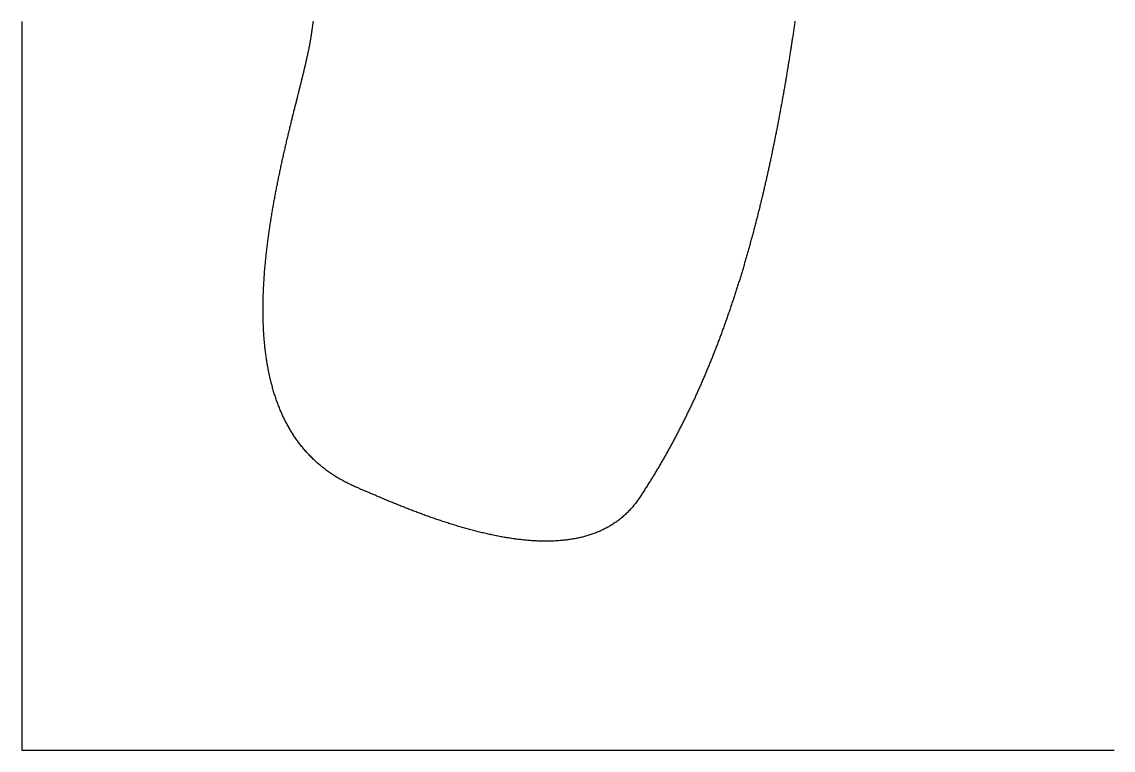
# Model space of a CAD drawing. Header units: metres. Extents: x -47 to 47, y -108 to 108.
# Drawn here: x -47.36 to 0, y -108.48 to -76.89 of the extents above; entities that cross this region are included whole.
import ezdxf

# ---------------------------------------------------------------- set-up
doc = ezdxf.new("R2010")
doc.units = ezdxf.units.M

msp = doc.modelspace()

# ---------------------------------------------------------------- linework, layer by layer
for points in [[(-47.362, -76.881), (-47.362, -76.931), (-47.362, -76.981), (-47.362, -77.031), (-47.362, -77.081), (-47.362, -77.131), (-47.362, -77.181), (-47.362, -77.231), (-47.362, -77.281), (-47.362, -77.331), (-47.362, -77.381), (-47.362, -77.431), (-47.362, -77.481), (-47.362, -77.531), (-47.362, -77.581), (-47.362, -77.631), (-47.362, -77.681), (-47.362, -77.731), (-47.362, -77.781), (-47.362, -77.831), (-47.362, -77.881), (-47.362, -77.931), (-47.362, -77.981), (-47.362, -78.031), (-47.362, -78.081), (-47.362, -78.131), (-47.362, -78.181), (-47.362, -78.231), (-47.362, -78.281), (-47.362, -78.331), (-47.362, -78.381), (-47.362, -78.431), (-47.362, -78.481), (-47.362, -78.531), (-47.362, -78.581), (-47.362, -78.631), (-47.362, -78.681), (-47.362, -78.731), (-47.362, -78.781), (-47.362, -78.831), (-47.362, -78.881), (-47.362, -78.931), (-47.362, -78.981), (-47.362, -79.031), (-47.362, -79.081), (-47.362, -79.131), (-47.362, -79.181), (-47.362, -79.231), (-47.362, -79.281), (-47.362, -79.331), (-47.362, -79.381), (-47.362, -79.431), (-47.362, -79.481), (-47.362, -79.531), (-47.362, -79.581), (-47.362, -79.631), (-47.362, -79.681), (-47.362, -79.731), (-47.362, -79.781), (-47.362, -79.831), (-47.362, -79.881), (-47.362, -79.931), (-47.362, -79.981), (-47.362, -80.031), (-47.362, -80.081), (-47.362, -80.131), (-47.362, -80.181), (-47.362, -80.231), (-47.362, -80.281), (-47.362, -80.331), (-47.362, -80.381), (-47.362, -80.431), (-47.362, -80.481), (-47.362, -80.531), (-47.362, -80.581), (-47.362, -80.631), (-47.362, -80.681), (-47.362, -80.731), (-47.362, -80.781), (-47.362, -80.831), (-47.362, -80.881), (-47.362, -80.931), (-47.362, -80.981), (-47.362, -81.031), (-47.362, -81.081), (-47.362, -81.131), (-47.362, -81.181), (-47.362, -81.231), (-47.362, -81.281), (-47.362, -81.331), (-47.362, -81.381), (-47.362, -81.431), (-47.362, -81.481), (-47.362, -81.531), (-47.362, -81.581), (-47.362, -81.631), (-47.362, -81.681), (-47.362, -81.731), (-47.362, -81.781), (-47.362, -81.831), (-47.362, -81.881), (-47.362, -81.931), (-47.362, -81.981), (-47.362, -82.031), (-47.362, -82.081), (-47.362, -82.131), (-47.362, -82.181), (-47.362, -82.231), (-47.362, -82.281), (-47.362, -82.331), (-47.362, -82.381), (-47.362, -82.431), (-47.362, -82.481), (-47.362, -82.531), (-47.362, -82.581), (-47.362, -82.631), (-47.362, -82.681), (-47.362, -82.731), (-47.362, -82.781), (-47.362, -82.831), (-47.362, -82.881), (-47.362, -82.931), (-47.362, -82.981), (-47.362, -83.031), (-47.362, -83.081), (-47.362, -83.131), (-47.362, -83.181), (-47.362, -83.231), (-47.362, -83.281), (-47.362, -83.331), (-47.362, -83.381), (-47.362, -83.431), (-47.362, -83.481), (-47.362, -83.531), (-47.362, -83.581), (-47.362, -83.631), (-47.362, -83.681), (-47.362, -83.731), (-47.362, -83.781), (-47.362, -83.831), (-47.362, -83.881), (-47.362, -83.931), (-47.362, -83.981), (-47.362, -84.031), (-47.362, -84.081), (-47.362, -84.131), (-47.362, -84.182), (-47.362, -84.232), (-47.362, -84.282), (-47.362, -84.332), (-47.362, -84.382), (-47.362, -84.432), (-47.362, -84.482), (-47.362, -84.532), (-47.362, -84.582), (-47.362, -84.632), (-47.362, -84.682), (-47.362, -84.732), (-47.362, -84.782), (-47.362, -84.832), (-47.362, -84.882), (-47.362, -84.932), (-47.362, -84.982), (-47.362, -85.032), (-47.362, -85.082), (-47.362, -85.132), (-47.362, -85.182), (-47.362, -85.232), (-47.362, -85.282), (-47.362, -85.332), (-47.362, -85.382), (-47.362, -85.432), (-47.362, -85.482), (-47.362, -85.532), (-47.362, -85.582), (-47.362, -85.632), (-47.362, -85.682), (-47.362, -85.732), (-47.362, -85.782), (-47.362, -85.832), (-47.362, -85.882), (-47.362, -85.932), (-47.362, -85.982), (-47.362, -86.032), (-47.362, -86.082), (-47.362, -86.132), (-47.362, -86.182), (-47.362, -86.232), (-47.362, -86.282), (-47.362, -86.332), (-47.362, -86.382), (-47.362, -86.432), (-47.362, -86.482), (-47.362, -86.532), (-47.362, -86.582), (-47.362, -86.632), (-47.362, -86.682), (-47.362, -86.732), (-47.362, -86.782), (-47.362, -86.832), (-47.362, -86.882), (-47.362, -86.932), (-47.362, -86.982), (-47.362, -87.032), (-47.362, -87.082), (-47.362, -87.132), (-47.362, -87.182), (-47.362, -87.232), (-47.362, -87.282), (-47.362, -87.332), (-47.362, -87.382), (-47.362, -87.432), (-47.362, -87.482), (-47.362, -87.532), (-47.362, -87.582), (-47.362, -87.632), (-47.362, -87.682), (-47.362, -87.732), (-47.362, -87.782), (-47.362, -87.832), (-47.362, -87.882), (-47.362, -87.932), (-47.362, -87.982), (-47.362, -88.032), (-47.362, -88.082), (-47.362, -88.132), (-47.362, -88.182), (-47.362, -88.232), (-47.362, -88.282), (-47.362, -88.332), (-47.362, -88.382), (-47.362, -88.432), (-47.362, -88.482), (-47.362, -88.532), (-47.362, -88.582), (-47.362, -88.632), (-47.362, -88.682), (-47.362, -88.732), (-47.362, -88.782), (-47.362, -88.832), (-47.362, -88.882), (-47.362, -88.932), (-47.362, -88.982), (-47.362, -89.032), (-47.362, -89.082), (-47.362, -89.132), (-47.362, -89.182), (-47.362, -89.232), (-47.362, -89.282), (-47.362, -89.332), (-47.362, -89.382), (-47.362, -89.432), (-47.362, -89.482), (-47.362, -89.532), (-47.362, -89.582), (-47.362, -89.632), (-47.362, -89.682), (-47.362, -89.732), (-47.362, -89.782), (-47.362, -89.832), (-47.362, -89.882), (-47.362, -89.932), (-47.362, -89.982), (-47.362, -90.032), (-47.362, -90.082), (-47.362, -90.132), (-47.362, -90.182), (-47.362, -90.232), (-47.362, -90.282), (-47.362, -90.332), (-47.362, -90.382), (-47.362, -90.432), (-47.362, -90.482), (-47.362, -90.532), (-47.362, -90.582), (-47.362, -90.632), (-47.362, -90.682), (-47.362, -90.732), (-47.362, -90.782), (-47.362, -90.832), (-47.362, -90.882), (-47.362, -90.932), (-47.362, -90.982), (-47.362, -91.032), (-47.362, -91.082), (-47.362, -91.132), (-47.362, -91.182), (-47.362, -91.232), (-47.362, -91.282), (-47.362, -91.332), (-47.362, -91.382), (-47.362, -91.432), (-47.362, -91.482), (-47.362, -91.532), (-47.362, -91.582), (-47.362, -91.632), (-47.362, -91.682), (-47.362, -91.732), (-47.362, -91.782), (-47.362, -91.832), (-47.362, -91.882), (-47.362, -91.932), (-47.362, -91.982), (-47.362, -92.032), (-47.362, -92.082), (-47.362, -92.132), (-47.362, -92.182), (-47.362, -92.232), (-47.362, -92.282), (-47.362, -92.332), (-47.362, -92.382), (-47.362, -92.432), (-47.362, -92.482), (-47.362, -92.532), (-47.362, -92.582), (-47.362, -92.632), (-47.362, -92.682), (-47.362, -92.732), (-47.362, -92.782), (-47.362, -92.832), (-47.362, -92.882), (-47.362, -92.932), (-47.362, -92.982), (-47.362, -93.032), (-47.362, -93.082), (-47.362, -93.132), (-47.362, -93.182), (-47.362, -93.232), (-47.362, -93.282), (-47.362, -93.332), (-47.362, -93.382), (-47.362, -93.432), (-47.362, -93.482), (-47.362, -93.532), (-47.362, -93.582), (-47.362, -93.632), (-47.362, -93.682), (-47.362, -93.732), (-47.362, -93.782), (-47.362, -93.832), (-47.362, -93.882), (-47.362, -93.932), (-47.362, -93.982), (-47.362, -94.032), (-47.362, -94.082), (-47.362, -94.132), (-47.362, -94.182), (-47.362, -94.232), (-47.362, -94.282), (-47.362, -94.332), (-47.362, -94.382), (-47.362, -94.432), (-47.362, -94.482), (-47.362, -94.532), (-47.362, -94.582), (-47.362, -94.632), (-47.362, -94.682), (-47.362, -94.732), (-47.362, -94.782), (-47.362, -94.832), (-47.362, -94.882), (-47.362, -94.932), (-47.362, -94.982), (-47.362, -95.032), (-47.362, -95.082), (-47.362, -95.132), (-47.362, -95.182), (-47.362, -95.232), (-47.362, -95.282), (-47.362, -95.332), (-47.362, -95.382), (-47.362, -95.432), (-47.362, -95.482), (-47.362, -95.532), (-47.362, -95.582), (-47.362, -95.632), (-47.362, -95.682), (-47.362, -95.732), (-47.362, -95.782), (-47.362, -95.832), (-47.362, -95.882), (-47.362, -95.932), (-47.362, -95.982), (-47.362, -96.032), (-47.362, -96.082), (-47.362, -96.132), (-47.362, -96.182), (-47.362, -96.232), (-47.362, -96.282), (-47.362, -96.332), (-47.362, -96.382), (-47.362, -96.432), (-47.362, -96.482), (-47.362, -96.532), (-47.362, -96.582), (-47.362, -96.632), (-47.362, -96.682), (-47.362, -96.732), (-47.362, -96.782), (-47.362, -96.832), (-47.362, -96.882), (-47.362, -96.932), (-47.362, -96.982), (-47.362, -97.032), (-47.362, -97.083), (-47.362, -97.133), (-47.362, -97.183), (-47.362, -97.233), (-47.362, -97.283), (-47.362, -97.333), (-47.362, -97.383), (-47.362, -97.433), (-47.362, -97.483), (-47.362, -97.533), (-47.362, -97.583), (-47.362, -97.633), (-47.362, -97.683), (-47.362, -97.733), (-47.362, -97.783), (-47.362, -97.833), (-47.362, -97.883), (-47.362, -97.933), (-47.362, -97.983), (-47.362, -98.033), (-47.362, -98.083), (-47.362, -98.133), (-47.362, -98.183), (-47.362, -98.233), (-47.362, -98.283), (-47.362, -98.333), (-47.362, -98.383), (-47.362, -98.433), (-47.362, -98.483), (-47.362, -98.533), (-47.362, -98.583), (-47.362, -98.633), (-47.362, -98.683), (-47.362, -98.733), (-47.362, -98.783), (-47.362, -98.833), (-47.362, -98.883), (-47.362, -98.933), (-47.362, -98.983), (-47.362, -99.033), (-47.362, -99.083), (-47.362, -99.133), (-47.362, -99.183), (-47.362, -99.233), (-47.362, -99.283), (-47.362, -99.333), (-47.362, -99.383), (-47.362, -99.433), (-47.362, -99.483), (-47.362, -99.533), (-47.362, -99.583), (-47.362, -99.633), (-47.362, -99.683), (-47.362, -99.733), (-47.362, -99.783), (-47.362, -99.833), (-47.362, -99.883), (-47.362, -99.933), (-47.362, -99.983), (-47.362, -100.033), (-47.362, -100.083), (-47.362, -100.133), (-47.362, -100.183), (-47.362, -100.233), (-47.362, -100.283), (-47.362, -100.333), (-47.362, -100.383), (-47.362, -100.433), (-47.362, -100.483), (-47.362, -100.533), (-47.362, -100.583), (-47.362, -100.633), (-47.362, -100.683), (-47.362, -100.733), (-47.362, -100.783), (-47.362, -100.833), (-47.362, -100.883), (-47.362, -100.933), (-47.362, -100.983), (-47.362, -101.033), (-47.362, -101.083), (-47.362, -101.133), (-47.362, -101.183), (-47.362, -101.233), (-47.362, -101.283), (-47.362, -101.333), (-47.362, -101.383), (-47.362, -101.433), (-47.362, -101.483), (-47.362, -101.533), (-47.362, -101.583), (-47.362, -101.633), (-47.362, -101.683), (-47.362, -101.733), (-47.362, -101.783), (-47.362, -101.833), (-47.362, -101.883), (-47.362, -101.933), (-47.362, -101.983), (-47.362, -102.033), (-47.362, -102.083), (-47.362, -102.133), (-47.362, -102.183), (-47.362, -102.233), (-47.362, -102.283), (-47.362, -102.333), (-47.362, -102.383), (-47.362, -102.433), (-47.362, -102.483), (-47.362, -102.533), (-47.362, -102.583), (-47.362, -102.633), (-47.362, -102.683), (-47.362, -102.733), (-47.362, -102.783), (-47.362, -102.833), (-47.362, -102.883), (-47.362, -102.933), (-47.362, -102.983), (-47.362, -103.033), (-47.362, -103.083), (-47.362, -103.133), (-47.362, -103.183), (-47.362, -103.233), (-47.362, -103.283), (-47.362, -103.333), (-47.362, -103.383), (-47.362, -103.433), (-47.362, -103.483), (-47.362, -103.533), (-47.362, -103.583), (-47.362, -103.633), (-47.362, -103.683), (-47.362, -103.733), (-47.362, -103.783), (-47.362, -103.833), (-47.362, -103.883), (-47.362, -103.933), (-47.362, -103.983), (-47.362, -104.033), (-47.362, -104.083), (-47.362, -104.133), (-47.362, -104.183), (-47.362, -104.233), (-47.362, -104.283), (-47.362, -104.333), (-47.362, -104.383), (-47.362, -104.433), (-47.362, -104.483), (-47.362, -104.533), (-47.362, -104.583), (-47.362, -104.633), (-47.362, -104.683), (-47.362, -104.733), (-47.362, -104.783), (-47.362, -104.833), (-47.362, -104.883), (-47.362, -104.933), (-47.362, -104.983), (-47.362, -105.033), (-47.362, -105.083), (-47.362, -105.133), (-47.362, -105.183), (-47.362, -105.233), (-47.362, -105.283), (-47.362, -105.333), (-47.362, -105.383), (-47.362, -105.433), (-47.362, -105.483), (-47.362, -105.533), (-47.362, -105.583), (-47.362, -105.633), (-47.362, -105.683), (-47.362, -105.733), (-47.362, -105.783), (-47.362, -105.833), (-47.362, -105.883), (-47.362, -105.933), (-47.362, -105.983), (-47.362, -106.033), (-47.362, -106.083), (-47.362, -106.133), (-47.362, -106.183), (-47.362, -106.233), (-47.362, -106.283), (-47.362, -106.333), (-47.362, -106.383), (-47.362, -106.433), (-47.362, -106.483), (-47.362, -106.533), (-47.362, -106.583), (-47.362, -106.633), (-47.362, -106.683), (-47.362, -106.733), (-47.362, -106.783), (-47.362, -106.833), (-47.362, -106.883), (-47.362, -106.933), (-47.362, -106.983), (-47.362, -107.033), (-47.362, -107.083), (-47.362, -107.133), (-47.362, -107.183), (-47.362, -107.233), (-47.362, -107.283), (-47.362, -107.333), (-47.362, -107.383), (-47.362, -107.433), (-47.362, -107.483), (-47.362, -107.533), (-47.362, -107.583), (-47.362, -107.633), (-47.362, -107.683), (-47.362, -107.733), (-47.362, -107.783), (-47.362, -107.833), (-47.362, -107.883), (-47.362, -107.933), (-47.362, -107.983), (-47.362, -108.033), (-47.362, -108.083), (-47.362, -108.133), (-47.362, -108.183), (-47.362, -108.233), (-47.362, -108.283), (-47.362, -108.333), (-47.362, -108.383), (-47.362, -108.433), (-47.362, -108.483)], [(-34.802, -77.516), (-34.795, -77.466), (-34.788, -77.416), (-34.781, -77.367), (-34.774, -77.317), (-34.767, -77.267), (-34.76, -77.218), (-34.753, -77.168), (-34.746, -77.118), (-34.739, -77.069), (-34.732, -77.019), (-34.725, -76.97), (-34.718, -76.92), (-34.71, -76.87)], [(-13.811, -76.87), (-13.818, -76.921), (-13.826, -76.972), (-13.833, -77.023), (-13.841, -77.074), (-13.848, -77.124), (-13.856, -77.175), (-13.864, -77.226), (-13.871, -77.277), (-13.879, -77.328), (-13.886, -77.378), (-13.894, -77.429), (-13.902, -77.48), (-13.909, -77.531), (-13.917, -77.581), (-13.925, -77.632), (-13.933, -77.683), (-13.94, -77.734), (-13.948, -77.784), (-13.956, -77.835), (-13.964, -77.886), (-13.972, -77.937), (-13.98, -77.987), (-13.987, -78.038), (-13.995, -78.089), (-14.003, -78.139), (-14.011, -78.19), (-14.019, -78.241), (-14.027, -78.291), (-14.035, -78.342), (-14.043, -78.393), (-14.052, -78.443), (-14.06, -78.494), (-14.068, -78.545), (-14.076, -78.595), (-14.084, -78.646), (-14.092, -78.697), (-14.101, -78.747), (-14.109, -78.798), (-14.117, -78.848), (-14.125, -78.899), (-14.134, -78.949), (-14.142, -79), (-14.151, -79.05), (-14.159, -79.101), (-14.167, -79.152), (-14.176, -79.202), (-14.184, -79.253), (-14.193, -79.303), (-14.201, -79.354), (-14.21, -79.404), (-14.218, -79.454), (-14.227, -79.505), (-14.236, -79.555), (-14.244, -79.606), (-14.253, -79.656), (-14.262, -79.707), (-14.27, -79.757), (-14.279, -79.807), (-14.288, -79.858), (-14.297, -79.908), (-14.306, -79.959), (-14.314, -80.009), (-14.323, -80.059), (-14.332, -80.11), (-14.341, -80.16), (-14.35, -80.21), (-14.359, -80.261), (-14.368, -80.311), (-14.377, -80.361), (-14.386, -80.411), (-14.395, -80.462), (-14.405, -80.512), (-14.414, -80.562), (-14.423, -80.612), (-14.432, -80.663), (-14.441, -80.713), (-14.451, -80.763), (-14.46, -80.813), (-14.469, -80.863), (-14.479, -80.914), (-14.488, -80.964), (-14.497, -81.014), (-14.507, -81.064), (-14.516, -81.114), (-14.526, -81.164), (-14.535, -81.214), (-14.545, -81.264), (-14.555, -81.314), (-14.564, -81.364), (-14.574, -81.414), (-14.584, -81.464), (-14.593, -81.514), (-14.603, -81.564), (-14.613, -81.614), (-14.623, -81.664), (-14.632, -81.714), (-14.642, -81.764), (-14.652, -81.814), (-14.662, -81.864), (-14.672, -81.914), (-14.682, -81.964), (-14.692, -82.014), (-14.702, -82.064), (-14.712, -82.113), (-14.722, -82.163), (-14.732, -82.213), (-14.743, -82.263), (-14.753, -82.313), (-14.763, -82.362), (-14.773, -82.412), (-14.784, -82.462), (-14.794, -82.512), (-14.804, -82.561), (-14.815, -82.611), (-14.825, -82.661), (-14.835, -82.71), (-14.846, -82.76), (-14.857, -82.81), (-14.867, -82.859), (-14.878, -82.909), (-14.888, -82.959), (-14.899, -83.008), (-14.91, -83.058), (-14.92, -83.107), (-14.931, -83.157), (-14.942, -83.206), (-14.953, -83.256), (-14.964, -83.305), (-14.974, -83.355), (-14.985, -83.404), (-14.996, -83.454), (-15.007, -83.503), (-15.018, -83.552), (-15.029, -83.602), (-15.04, -83.651), (-15.052, -83.7), (-15.063, -83.75), (-15.074, -83.799), (-15.085, -83.848), (-15.096, -83.898), (-15.108, -83.947), (-15.119, -83.996), (-15.13, -84.045), (-15.142, -84.095), (-15.153, -84.144), (-15.165, -84.193), (-15.176, -84.242), (-15.188, -84.291), (-15.199, -84.34), (-15.211, -84.39), (-15.223, -84.439), (-15.234, -84.488), (-15.246, -84.537), (-15.258, -84.586), (-15.27, -84.635), (-15.282, -84.684), (-15.294, -84.733), (-15.305, -84.782), (-15.317, -84.831), (-15.329, -84.88), (-15.341, -84.929), (-15.353, -84.977), (-15.366, -85.026), (-15.378, -85.075), (-15.39, -85.124), (-15.402, -85.173), (-15.414, -85.222), (-15.427, -85.27), (-15.439, -85.319), (-15.451, -85.368), (-15.464, -85.417), (-15.476, -85.465), (-15.489, -85.514), (-15.501, -85.563), (-15.514, -85.611), (-15.526, -85.66), (-15.539, -85.708), (-15.552, -85.757), (-15.564, -85.805), (-15.577, -85.854), (-15.59, -85.903), (-15.603, -85.951), (-15.616, -85.999), (-15.629, -86.048), (-15.642, -86.096), (-15.655, -86.145), (-15.668, -86.193), (-15.681, -86.242), (-15.694, -86.29), (-15.707, -86.338), (-15.72, -86.386), (-15.733, -86.435), (-15.747, -86.483), (-15.76, -86.531), (-15.773, -86.579), (-15.787, -86.628), (-15.8, -86.676), (-15.814, -86.724), (-15.827, -86.772), (-15.841, -86.82), (-15.854, -86.868), (-15.868, -86.916), (-15.882, -86.964), (-15.896, -87.012), (-15.909, -87.06), (-15.923, -87.108), (-15.937, -87.156), (-15.951, -87.204), (-15.965, -87.252), (-15.979, -87.3), (-15.993, -87.348), (-16.007, -87.396), (-16.021, -87.444), (-16.035, -87.491), (-16.05, -87.539), (-16.064, -87.587), (-16.078, -87.635), (-16.092, -87.682), (-16.107, -87.73), (-16.121, -87.778), (-16.136, -87.825), (-16.15, -87.873), (-16.165, -87.92), (-16.179, -87.968), (-16.194, -88.015), (-16.209, -88.063), (-16.223, -88.11), (-16.238, -88.158), (-16.253, -88.205), (-16.268, -88.253), (-16.283, -88.3), (-16.298, -88.347), (-16.313, -88.395), (-16.328, -88.442), (-16.343, -88.489), (-16.358, -88.537), (-16.373, -88.584), (-16.388, -88.631), (-16.404, -88.678), (-16.419, -88.725), (-16.434, -88.773), (-16.45, -88.82), (-16.465, -88.867), (-16.481, -88.914), (-16.496, -88.961), (-16.512, -89.008), (-16.528, -89.055), (-16.543, -89.102), (-16.559, -89.149), (-16.575, -89.196), (-16.591, -89.242), (-16.607, -89.289), (-16.623, -89.336), (-16.639, -89.383), (-16.655, -89.43), (-16.671, -89.476), (-16.687, -89.523), (-16.703, -89.57), (-16.719, -89.616), (-16.735, -89.663), (-16.752, -89.71), (-16.768, -89.756), (-16.785, -89.803), (-16.801, -89.849), (-16.817, -89.896), (-16.834, -89.942), (-16.851, -89.989), (-16.867, -90.035), (-16.884, -90.081), (-16.901, -90.128), (-16.918, -90.174), (-16.934, -90.22), (-16.951, -90.267), (-16.968, -90.313), (-16.985, -90.359), (-17.002, -90.405), (-17.019, -90.451), (-17.037, -90.498), (-17.054, -90.544), (-17.071, -90.59), (-17.088, -90.636), (-17.106, -90.682), (-17.123, -90.728), (-17.141, -90.774), (-17.158, -90.82), (-17.176, -90.866), (-17.193, -90.911), (-17.211, -90.957), (-17.229, -91.003), (-17.246, -91.049), (-17.264, -91.095), (-17.282, -91.14), (-17.3, -91.186), (-17.318, -91.232), (-17.336, -91.277), (-17.354, -91.323), (-17.372, -91.368), (-17.39, -91.414), (-17.409, -91.459), (-17.427, -91.505), (-17.445, -91.55), (-17.464, -91.596), (-17.482, -91.641), (-17.501, -91.687), (-17.519, -91.732), (-17.538, -91.777), (-17.556, -91.822), (-17.575, -91.868), (-17.594, -91.913), (-17.613, -91.958), (-17.632, -92.003), (-17.65, -92.048), (-17.669, -92.093), (-17.688, -92.138), (-17.708, -92.183), (-17.727, -92.228), (-17.746, -92.273), (-17.765, -92.318), (-17.784, -92.363), (-17.804, -92.408), (-17.823, -92.453), (-17.843, -92.497), (-17.862, -92.542), (-17.882, -92.587), (-17.901, -92.632), (-17.921, -92.676), (-17.941, -92.721), (-17.961, -92.766), (-17.98, -92.81), (-18, -92.855), (-18.02, -92.899), (-18.04, -92.944), (-18.06, -92.988), (-18.081, -93.032), (-18.101, -93.077), (-18.121, -93.121), (-18.141, -93.165), (-18.162, -93.21), (-18.182, -93.254), (-18.203, -93.298), (-18.223, -93.342), (-18.244, -93.386), (-18.264, -93.43), (-18.285, -93.474), (-18.306, -93.518), (-18.327, -93.562), (-18.348, -93.606), (-18.368, -93.65), (-18.389, -93.694), (-18.41, -93.738), (-18.432, -93.782), (-18.453, -93.826), (-18.474, -93.869), (-18.495, -93.913), (-18.517, -93.957), (-18.538, -94), (-18.559, -94.044), (-18.581, -94.087), (-18.603, -94.131), (-18.624, -94.174), (-18.646, -94.218), (-18.668, -94.261), (-18.689, -94.305), (-18.711, -94.348), (-18.733, -94.391), (-18.755, -94.435), (-18.777, -94.478), (-18.799, -94.521), (-18.822, -94.564), (-18.844, -94.607), (-18.866, -94.651), (-18.888, -94.694), (-18.911, -94.737), (-18.933, -94.78), (-18.956, -94.823), (-18.979, -94.865), (-19.001, -94.908), (-19.024, -94.951), (-19.047, -94.994), (-19.069, -95.037), (-19.092, -95.079), (-19.115, -95.122), (-19.138, -95.165), (-19.161, -95.207), (-19.185, -95.25), (-19.208, -95.293), (-19.231, -95.335), (-19.254, -95.378), (-19.278, -95.42), (-19.301, -95.462), (-19.325, -95.505), (-19.348, -95.547), (-19.372, -95.589), (-19.396, -95.632), (-19.42, -95.674), (-19.443, -95.716), (-19.467, -95.758), (-19.491, -95.8), (-19.515, -95.842), (-19.539, -95.884), (-19.564, -95.926), (-19.588, -95.968), (-19.612, -96.01), (-19.636, -96.052), (-19.661, -96.094), (-19.685, -96.135), (-19.71, -96.177), (-19.734, -96.219), (-19.759, -96.26), (-19.784, -96.302), (-19.809, -96.344), (-19.833, -96.385), (-19.858, -96.427), (-19.883, -96.468), (-19.908, -96.509), (-19.933, -96.551), (-19.959, -96.592), (-19.984, -96.633), (-20.009, -96.675), (-20.035, -96.716), (-20.06, -96.757), (-20.086, -96.798), (-20.111, -96.839), (-20.137, -96.88), (-20.163, -96.921), (-20.188, -96.962), (-20.214, -97.003), (-20.24, -97.044), (-20.266, -97.085), (-20.292, -97.126), (-20.318, -97.167), (-20.344, -97.207), (-20.371, -97.248), (-20.397, -97.289), (-20.423, -97.329), (-20.45, -97.37), (-20.476, -97.41), (-20.503, -97.451), (-20.529, -97.491), (-20.556, -97.532)], [(-32.87, -97.069), (-32.922, -97.046), (-32.974, -97.023), (-33.025, -97), (-33.076, -96.976), (-33.126, -96.952), (-33.176, -96.928), (-33.225, -96.903), (-33.275, -96.878), (-33.323, -96.853), (-33.372, -96.828), (-33.42, -96.802), (-33.467, -96.776), (-33.514, -96.749), (-33.561, -96.723), (-33.607, -96.696), (-33.653, -96.668), (-33.699, -96.641), (-33.744, -96.613), (-33.789, -96.584), (-33.833, -96.556), (-33.877, -96.527), (-33.921, -96.498), (-33.964, -96.469), (-34.007, -96.439), (-34.05, -96.409), (-34.092, -96.379), (-34.134, -96.348), (-34.175, -96.317), (-34.216, -96.286), (-34.257, -96.255), (-34.297, -96.223), (-34.337, -96.191), (-34.376, -96.159), (-34.415, -96.127), (-34.454, -96.094), (-34.493, -96.061), (-34.531, -96.028), (-34.569, -95.994), (-34.606, -95.96), (-34.643, -95.926), (-34.679, -95.892), (-34.716, -95.857), (-34.752, -95.822), (-34.787, -95.787), (-34.822, -95.752), (-34.857, -95.716), (-34.892, -95.68), (-34.926, -95.644), (-34.96, -95.608), (-34.993, -95.571), (-35.026, -95.534), (-35.059, -95.497), (-35.092, -95.46), (-35.124, -95.422), (-35.156, -95.384), (-35.187, -95.346), (-35.218, -95.308), (-35.249, -95.269), (-35.279, -95.23), (-35.309, -95.191), (-35.339, -95.152), (-35.369, -95.113), (-35.398, -95.073), (-35.426, -95.033), (-35.455, -94.993), (-35.483, -94.952), (-35.511, -94.912), (-35.538, -94.871), (-35.565, -94.83), (-35.592, -94.788), (-35.619, -94.747), (-35.645, -94.705), (-35.671, -94.663), (-35.696, -94.621), (-35.722, -94.579), (-35.747, -94.536), (-35.771, -94.493), (-35.796, -94.45), (-35.82, -94.407), (-35.843, -94.364), (-35.867, -94.32), (-35.89, -94.276), (-35.913, -94.232), (-35.935, -94.188), (-35.957, -94.143), (-35.979, -94.099), (-36.001, -94.054), (-36.022, -94.009), (-36.043, -93.964), (-36.064, -93.918), (-36.084, -93.873), (-36.104, -93.827), (-36.124, -93.781), (-36.144, -93.735), (-36.163, -93.689), (-36.182, -93.642), (-36.201, -93.596), (-36.219, -93.549), (-36.237, -93.502), (-36.255, -93.454), (-36.273, -93.407), (-36.29, -93.36), (-36.307, -93.312), (-36.324, -93.264), (-36.34, -93.216), (-36.357, -93.168), (-36.373, -93.119), (-36.388, -93.071), (-36.404, -93.022), (-36.419, -92.973), (-36.434, -92.924), (-36.448, -92.875), (-36.463, -92.826), (-36.477, -92.776), (-36.49, -92.727), (-36.504, -92.677), (-36.517, -92.627), (-36.53, -92.577), (-36.543, -92.527), (-36.556, -92.476), (-36.568, -92.426), (-36.58, -92.375), (-36.592, -92.324), (-36.603, -92.273), (-36.615, -92.222), (-36.626, -92.171), (-36.636, -92.12), (-36.647, -92.068), (-36.657, -92.017), (-36.667, -91.965), (-36.677, -91.913), (-36.687, -91.861), (-36.696, -91.809), (-36.705, -91.757), (-36.714, -91.705), (-36.723, -91.652), (-36.731, -91.599), (-36.739, -91.547), (-36.747, -91.494), (-36.755, -91.441), (-36.763, -91.388), (-36.77, -91.335), (-36.777, -91.282), (-36.784, -91.228), (-36.79, -91.175), (-36.797, -91.121), (-36.803, -91.067), (-36.809, -91.014), (-36.815, -90.96), (-36.82, -90.906), (-36.826, -90.852), (-36.831, -90.797), (-36.836, -90.743), (-36.84, -90.689), (-36.845, -90.634), (-36.849, -90.58), (-36.853, -90.525), (-36.857, -90.47), (-36.861, -90.415), (-36.864, -90.361), (-36.867, -90.306), (-36.87, -90.251), (-36.873, -90.195), (-36.876, -90.14), (-36.878, -90.085), (-36.881, -90.029), (-36.883, -89.974), (-36.885, -89.918), (-36.886, -89.863), (-36.888, -89.807), (-36.889, -89.751), (-36.89, -89.696), (-36.891, -89.64), (-36.892, -89.584), (-36.893, -89.528), (-36.893, -89.472), (-36.893, -89.416), (-36.893, -89.359), (-36.893, -89.303), (-36.893, -89.247), (-36.893, -89.191), (-36.892, -89.134), (-36.891, -89.078), (-36.89, -89.021), (-36.889, -88.965), (-36.888, -88.908), (-36.886, -88.852), (-36.885, -88.795), (-36.883, -88.738), (-36.881, -88.682), (-36.879, -88.625), (-36.876, -88.568), (-36.874, -88.511), (-36.871, -88.454), (-36.869, -88.397), (-36.866, -88.34), (-36.863, -88.283), (-36.859, -88.226), (-36.856, -88.169), (-36.852, -88.112), (-36.849, -88.055), (-36.845, -87.998), (-36.841, -87.941), (-36.837, -87.884), (-36.833, -87.827), (-36.828, -87.769), (-36.824, -87.712), (-36.819, -87.655), (-36.814, -87.598), (-36.809, -87.541), (-36.804, -87.483), (-36.799, -87.426), (-36.794, -87.369), (-36.788, -87.312), (-36.783, -87.255), (-36.777, -87.197), (-36.771, -87.14), (-36.765, -87.083), (-36.759, -87.026), (-36.753, -86.968), (-36.747, -86.911), (-36.74, -86.854), (-36.734, -86.797), (-36.727, -86.74), (-36.72, -86.682), (-36.713, -86.625), (-36.706, -86.568), (-36.699, -86.511), (-36.692, -86.454), (-36.684, -86.397), (-36.677, -86.34), (-36.669, -86.283), (-36.662, -86.226), (-36.654, -86.169), (-36.646, -86.112), (-36.638, -86.055), (-36.63, -85.998), (-36.622, -85.941), (-36.613, -85.884), (-36.605, -85.827), (-36.596, -85.771), (-36.588, -85.714), (-36.579, -85.657), (-36.57, -85.6), (-36.562, -85.544), (-36.553, -85.487), (-36.544, -85.431), (-36.534, -85.374), (-36.525, -85.318), (-36.516, -85.262), (-36.507, -85.205), (-36.497, -85.149), (-36.488, -85.093), (-36.478, -85.037), (-36.468, -84.981), (-36.459, -84.925), (-36.449, -84.869), (-36.439, -84.813), (-36.429, -84.757), (-36.419, -84.701), (-36.409, -84.645), (-36.399, -84.59), (-36.388, -84.534), (-36.378, -84.479), (-36.368, -84.423), (-36.357, -84.368), (-36.347, -84.313), (-36.336, -84.257), (-36.326, -84.202), (-36.315, -84.147), (-36.304, -84.092), (-36.293, -84.037), (-36.283, -83.983), (-36.272, -83.928), (-36.261, -83.873), (-36.25, -83.819), (-36.239, -83.764), (-36.228, -83.71), (-36.217, -83.656), (-36.205, -83.602), (-36.194, -83.548), (-36.183, -83.494), (-36.172, -83.44), (-36.16, -83.386), (-36.149, -83.332), (-36.138, -83.279), (-36.126, -83.225), (-36.115, -83.172), (-36.103, -83.119), (-36.092, -83.066), (-36.08, -83.013), (-36.069, -82.96), (-36.057, -82.907), (-36.045, -82.855), (-36.034, -82.802), (-36.022, -82.75), (-36.01, -82.697), (-35.999, -82.645), (-35.987, -82.593), (-35.975, -82.541), (-35.963, -82.489), (-35.951, -82.438), (-35.94, -82.386), (-35.928, -82.335), (-35.916, -82.283), (-35.904, -82.232), (-35.892, -82.181), (-35.88, -82.13), (-35.869, -82.08), (-35.857, -82.029), (-35.845, -81.979), (-35.833, -81.928), (-35.821, -81.878), (-35.809, -81.828), (-35.797, -81.778), (-35.786, -81.729), (-35.774, -81.679), (-35.762, -81.63), (-35.75, -81.58), (-35.738, -81.531), (-35.726, -81.482), (-35.715, -81.434), (-35.703, -81.385), (-35.691, -81.337), (-35.679, -81.288), (-35.667, -81.24), (-35.656, -81.192), (-35.644, -81.144), (-35.632, -81.097), (-35.621, -81.049), (-35.609, -81.002), (-35.597, -80.955), (-35.586, -80.908), (-35.574, -80.861), (-35.563, -80.815), (-35.551, -80.768), (-35.54, -80.722), (-35.528, -80.676), (-35.517, -80.63), (-35.505, -80.584), (-35.494, -80.539), (-35.483, -80.494), (-35.472, -80.449), (-35.46, -80.404), (-35.449, -80.359), (-35.438, -80.314), (-35.427, -80.27), (-35.416, -80.226), (-35.405, -80.182), (-35.394, -80.138), (-35.383, -80.095), (-35.372, -80.051), (-35.361, -80.008), (-35.351, -79.965), (-35.34, -79.923), (-35.329, -79.88), (-35.319, -79.838), (-35.308, -79.796), (-35.298, -79.754), (-35.287, -79.712), (-35.277, -79.671), (-35.267, -79.63), (-35.256, -79.589), (-35.246, -79.548), (-35.236, -79.507), (-35.226, -79.467), (-35.216, -79.427), (-35.206, -79.387), (-35.197, -79.348), (-35.187, -79.308), (-35.177, -79.269), (-35.168, -79.23), (-35.158, -79.191), (-35.149, -79.153), (-35.139, -79.115), (-35.13, -79.077), (-35.121, -79.039), (-35.112, -79.001), (-35.103, -78.964), (-35.094, -78.927), (-35.085, -78.89), (-35.077, -78.854), (-35.068, -78.817), (-35.059, -78.781), (-35.051, -78.746), (-35.043, -78.71), (-35.034, -78.675), (-35.026, -78.64), (-35.018, -78.605), (-35.01, -78.571), (-35.002, -78.536), (-34.995, -78.503), (-34.987, -78.469), (-34.979, -78.435), (-34.972, -78.402), (-34.965, -78.369), (-34.957, -78.337), (-34.95, -78.304), (-34.943, -78.272), (-34.937, -78.241), (-34.93, -78.209), (-34.923, -78.178), (-34.917, -78.147), (-34.91, -78.116), (-34.904, -78.086), (-34.898, -78.056), (-34.892, -78.026), (-34.886, -77.996), (-34.88, -77.967), (-34.874, -77.938), (-34.869, -77.909), (-34.863, -77.881), (-34.858, -77.853), (-34.853, -77.825), (-34.848, -77.798), (-34.843, -77.771), (-34.838, -77.744), (-34.834, -77.717), (-34.829, -77.691), (-34.825, -77.665), (-34.821, -77.639), (-34.817, -77.614), (-34.813, -77.589), (-34.809, -77.564), (-34.806, -77.54), (-34.802, -77.516)], [(-20.556, -97.532), (-20.585, -97.575), (-20.615, -97.618), (-20.645, -97.66), (-20.675, -97.701), (-20.705, -97.742), (-20.736, -97.783), (-20.767, -97.823), (-20.799, -97.862), (-20.831, -97.901), (-20.863, -97.939), (-20.896, -97.976), (-20.928, -98.013), (-20.962, -98.05), (-20.995, -98.086), (-21.029, -98.121), (-21.063, -98.156), (-21.098, -98.19), (-21.133, -98.224), (-21.168, -98.257), (-21.203, -98.29), (-21.239, -98.322), (-21.275, -98.354), (-21.312, -98.385), (-21.348, -98.415), (-21.385, -98.445), (-21.423, -98.475), (-21.46, -98.504), (-21.498, -98.532), (-21.536, -98.56), (-21.575, -98.588), (-21.613, -98.615), (-21.653, -98.641), (-21.692, -98.667), (-21.731, -98.693), (-21.771, -98.718), (-21.811, -98.742), (-21.852, -98.766), (-21.892, -98.79), (-21.933, -98.813), (-21.974, -98.835), (-22.016, -98.858), (-22.058, -98.879), (-22.1, -98.9), (-22.142, -98.921), (-22.184, -98.941), (-22.227, -98.961), (-22.27, -98.98), (-22.313, -98.999), (-22.356, -99.017), (-22.4, -99.035), (-22.444, -99.053), (-22.488, -99.07), (-22.532, -99.086), (-22.577, -99.102), (-22.622, -99.118), (-22.667, -99.133), (-22.712, -99.148), (-22.757, -99.163), (-22.803, -99.177), (-22.849, -99.19), (-22.895, -99.203), (-22.941, -99.216), (-22.987, -99.228), (-23.034, -99.24), (-23.081, -99.252), (-23.128, -99.263), (-23.175, -99.273), (-23.222, -99.284), (-23.27, -99.293), (-23.318, -99.303), (-23.366, -99.312), (-23.414, -99.321), (-23.462, -99.329), (-23.511, -99.337), (-23.559, -99.344), (-23.608, -99.351), (-23.657, -99.358), (-23.706, -99.365), (-23.755, -99.371), (-23.805, -99.376), (-23.854, -99.382), (-23.904, -99.387), (-23.954, -99.391), (-24.004, -99.395), (-24.054, -99.399), (-24.105, -99.403), (-24.155, -99.406), (-24.206, -99.409), (-24.256, -99.411), (-24.307, -99.413), (-24.358, -99.415), (-24.409, -99.417), (-24.461, -99.418), (-24.512, -99.418), (-24.563, -99.419), (-24.615, -99.419), (-24.667, -99.419), (-24.718, -99.418), (-24.77, -99.418), (-24.822, -99.416), (-24.875, -99.415), (-24.927, -99.413), (-24.979, -99.411), (-25.031, -99.409), (-25.084, -99.406), (-25.137, -99.403), (-25.189, -99.4), (-25.242, -99.397), (-25.295, -99.393), (-25.348, -99.389), (-25.401, -99.384), (-25.454, -99.38), (-25.507, -99.375), (-25.56, -99.37), (-25.613, -99.364), (-25.667, -99.358), (-25.72, -99.352), (-25.773, -99.346), (-25.827, -99.34), (-25.88, -99.333), (-25.934, -99.326), (-25.988, -99.319), (-26.041, -99.311), (-26.095, -99.303), (-26.149, -99.295), (-26.203, -99.287), (-26.256, -99.278), (-26.31, -99.27), (-26.364, -99.261), (-26.418, -99.252), (-26.472, -99.242), (-26.526, -99.233), (-26.58, -99.223), (-26.634, -99.213), (-26.688, -99.202), (-26.742, -99.192), (-26.796, -99.181), (-26.85, -99.17), (-26.904, -99.159), (-26.958, -99.148), (-27.012, -99.136), (-27.066, -99.124), (-27.12, -99.113), (-27.174, -99.1), (-27.228, -99.088), (-27.282, -99.076), (-27.336, -99.063), (-27.39, -99.05), (-27.444, -99.037), (-27.498, -99.024), (-27.552, -99.011), (-27.605, -98.997), (-27.659, -98.984), (-27.713, -98.97), (-27.767, -98.956), (-27.82, -98.942), (-27.874, -98.927), (-27.927, -98.913), (-27.981, -98.898), (-28.034, -98.883), (-28.088, -98.869), (-28.141, -98.854), (-28.194, -98.838), (-28.248, -98.823), (-28.301, -98.808), (-28.354, -98.792), (-28.407, -98.776), (-28.46, -98.761), (-28.513, -98.745), (-28.566, -98.729), (-28.618, -98.712), (-28.671, -98.696), (-28.723, -98.68), (-28.776, -98.663), (-28.828, -98.647), (-28.881, -98.63), (-28.933, -98.613), (-28.985, -98.596), (-29.037, -98.579), (-29.089, -98.562), (-29.14, -98.545), (-29.192, -98.528), (-29.244, -98.511), (-29.295, -98.493), (-29.346, -98.476), (-29.397, -98.458), (-29.448, -98.441), (-29.499, -98.423), (-29.55, -98.405), (-29.601, -98.388), (-29.651, -98.37), (-29.702, -98.352), (-29.752, -98.334), (-29.802, -98.316), (-29.852, -98.298), (-29.902, -98.28), (-29.952, -98.261), (-30.001, -98.243), (-30.051, -98.225), (-30.1, -98.207), (-30.149, -98.189), (-30.198, -98.17), (-30.246, -98.152), (-30.295, -98.134), (-30.343, -98.115), (-30.392, -98.097), (-30.44, -98.078), (-30.488, -98.06), (-30.535, -98.042), (-30.583, -98.023), (-30.63, -98.005), (-30.677, -97.986), (-30.724, -97.968), (-30.771, -97.949), (-30.817, -97.931), (-30.864, -97.913), (-30.91, -97.894), (-30.956, -97.876), (-31.002, -97.857), (-31.047, -97.839), (-31.092, -97.821), (-31.138, -97.802), (-31.182, -97.784), (-31.227, -97.766), (-31.272, -97.748), (-31.316, -97.73), (-31.36, -97.712), (-31.404, -97.694), (-31.447, -97.676), (-31.49, -97.658), (-31.533, -97.64), (-31.576, -97.622), (-31.619, -97.604), (-31.661, -97.586), (-31.703, -97.569), (-31.745, -97.551), (-31.787, -97.534), (-31.828, -97.516), (-31.869, -97.499), (-31.91, -97.481), (-31.95, -97.464), (-31.991, -97.447), (-32.031, -97.43), (-32.07, -97.413), (-32.11, -97.396), (-32.149, -97.38), (-32.188, -97.363), (-32.226, -97.346), (-32.265, -97.33), (-32.303, -97.313), (-32.341, -97.297), (-32.378, -97.281), (-32.415, -97.265), (-32.452, -97.249), (-32.489, -97.233), (-32.525, -97.218), (-32.561, -97.202), (-32.596, -97.187), (-32.632, -97.172), (-32.667, -97.156), (-32.702, -97.141), (-32.736, -97.126), (-32.77, -97.112), (-32.804, -97.097), (-32.837, -97.083), (-32.87, -97.069)], [(-47.362, -108.483), (-47.312, -108.483), (-47.262, -108.483), (-47.212, -108.483), (-47.162, -108.483), (-47.112, -108.483), (-47.062, -108.483), (-47.012, -108.483), (-46.962, -108.483), (-46.912, -108.483), (-46.862, -108.483), (-46.812, -108.483), (-46.762, -108.483), (-46.712, -108.483), (-46.662, -108.483), (-46.612, -108.483), (-46.562, -108.483), (-46.512, -108.483), (-46.462, -108.483), (-46.412, -108.483), (-46.362, -108.483), (-46.312, -108.483), (-46.262, -108.483), (-46.212, -108.483), (-46.162, -108.483), (-46.112, -108.483), (-46.062, -108.483), (-46.012, -108.483), (-45.962, -108.483), (-45.912, -108.483), (-45.862, -108.483), (-45.812, -108.483), (-45.762, -108.483), (-45.712, -108.483), (-45.662, -108.483), (-45.612, -108.483), (-45.562, -108.483), (-45.512, -108.483), (-45.462, -108.483), (-45.412, -108.483), (-45.361, -108.483), (-45.311, -108.483), (-45.261, -108.483), (-45.211, -108.483), (-45.161, -108.483), (-45.111, -108.483), (-45.061, -108.483), (-45.011, -108.483), (-44.961, -108.483), (-44.911, -108.483), (-44.861, -108.483), (-44.811, -108.483), (-44.761, -108.483), (-44.711, -108.483), (-44.661, -108.483), (-44.611, -108.483), (-44.561, -108.483), (-44.511, -108.483), (-44.461, -108.483), (-44.411, -108.483), (-44.361, -108.483), (-44.311, -108.483), (-44.261, -108.483), (-44.211, -108.483), (-44.161, -108.483), (-44.111, -108.483), (-44.061, -108.483), (-44.011, -108.483), (-43.961, -108.483), (-43.911, -108.483), (-43.861, -108.483), (-43.811, -108.483), (-43.761, -108.483), (-43.711, -108.483), (-43.661, -108.483), (-43.611, -108.483), (-43.561, -108.483), (-43.511, -108.483), (-43.461, -108.483), (-43.411, -108.483), (-43.361, -108.483), (-43.311, -108.483), (-43.261, -108.483), (-43.211, -108.483), (-43.161, -108.483), (-43.111, -108.483), (-43.061, -108.483), (-43.011, -108.483), (-42.961, -108.483), (-42.911, -108.483), (-42.861, -108.483), (-42.811, -108.483), (-42.761, -108.483), (-42.711, -108.483), (-42.661, -108.483), (-42.611, -108.483), (-42.561, -108.483), (-42.511, -108.483), (-42.461, -108.483), (-42.411, -108.483), (-42.361, -108.483), (-42.311, -108.483), (-42.261, -108.483), (-42.211, -108.483), (-42.161, -108.483), (-42.111, -108.483), (-42.061, -108.483), (-42.011, -108.483), (-41.961, -108.483), (-41.911, -108.483), (-41.861, -108.483), (-41.811, -108.483), (-41.761, -108.483), (-41.711, -108.483), (-41.661, -108.483), (-41.611, -108.483), (-41.561, -108.483), (-41.511, -108.483), (-41.461, -108.483), (-41.41, -108.483), (-41.36, -108.483), (-41.31, -108.483), (-41.26, -108.483), (-41.21, -108.483), (-41.16, -108.483), (-41.11, -108.483), (-41.06, -108.483), (-41.01, -108.483), (-40.96, -108.483), (-40.91, -108.483), (-40.86, -108.483), (-40.81, -108.483), (-40.76, -108.483), (-40.71, -108.483), (-40.66, -108.483), (-40.61, -108.483), (-40.56, -108.483), (-40.51, -108.483), (-40.46, -108.483), (-40.41, -108.483), (-40.36, -108.483), (-40.31, -108.483), (-40.26, -108.483), (-40.21, -108.483), (-40.16, -108.483), (-40.11, -108.483), (-40.06, -108.483), (-40.01, -108.483), (-39.96, -108.483), (-39.91, -108.483), (-39.86, -108.483), (-39.81, -108.483), (-39.76, -108.483), (-39.71, -108.483), (-39.66, -108.483), (-39.61, -108.483), (-39.56, -108.483), (-39.51, -108.483), (-39.46, -108.483), (-39.41, -108.483), (-39.36, -108.483), (-39.31, -108.483), (-39.26, -108.483), (-39.21, -108.483), (-39.16, -108.483), (-39.11, -108.483), (-39.06, -108.483), (-39.01, -108.483), (-38.96, -108.483), (-38.91, -108.483), (-38.86, -108.483), (-38.81, -108.483), (-38.76, -108.483), (-38.71, -108.483), (-38.66, -108.483), (-38.61, -108.483), (-38.56, -108.483), (-38.51, -108.483), (-38.46, -108.483), (-38.41, -108.483), (-38.36, -108.483), (-38.31, -108.483), (-38.26, -108.483), (-38.21, -108.483), (-38.16, -108.483), (-38.11, -108.483), (-38.06, -108.483), (-38.01, -108.483), (-37.96, -108.483), (-37.91, -108.483), (-37.86, -108.483), (-37.81, -108.483), (-37.76, -108.483), (-37.71, -108.483), (-37.66, -108.483), (-37.61, -108.483), (-37.56, -108.483), (-37.51, -108.483), (-37.459, -108.483), (-37.409, -108.483), (-37.359, -108.483), (-37.309, -108.483), (-37.259, -108.483), (-37.209, -108.483), (-37.159, -108.483), (-37.109, -108.483), (-37.059, -108.483), (-37.009, -108.483), (-36.959, -108.483), (-36.909, -108.483), (-36.859, -108.483), (-36.809, -108.483), (-36.759, -108.483), (-36.709, -108.483), (-36.659, -108.483), (-36.609, -108.483), (-36.559, -108.483), (-36.509, -108.483), (-36.459, -108.483), (-36.409, -108.483), (-36.359, -108.483), (-36.309, -108.483), (-36.259, -108.483), (-36.209, -108.483), (-36.159, -108.483), (-36.109, -108.483), (-36.059, -108.483), (-36.009, -108.483), (-35.959, -108.483), (-35.909, -108.483), (-35.859, -108.483), (-35.809, -108.483), (-35.759, -108.483), (-35.709, -108.483), (-35.659, -108.483), (-35.609, -108.483), (-35.559, -108.483), (-35.509, -108.483), (-35.459, -108.483), (-35.409, -108.483), (-35.359, -108.483), (-35.309, -108.483), (-35.259, -108.483), (-35.209, -108.483), (-35.159, -108.483), (-35.109, -108.483), (-35.059, -108.483), (-35.009, -108.483), (-34.959, -108.483), (-34.909, -108.483), (-34.859, -108.483), (-34.809, -108.483), (-34.759, -108.483), (-34.709, -108.483), (-34.659, -108.483), (-34.609, -108.483), (-34.559, -108.483), (-34.509, -108.483), (-34.459, -108.483), (-34.409, -108.483), (-34.359, -108.483), (-34.309, -108.483), (-34.259, -108.483), (-34.209, -108.483), (-34.159, -108.483), (-34.109, -108.483), (-34.059, -108.483), (-34.009, -108.483), (-33.959, -108.483), (-33.909, -108.483), (-33.859, -108.483), (-33.809, -108.483), (-33.759, -108.483), (-33.709, -108.483), (-33.659, -108.483), (-33.609, -108.483), (-33.559, -108.483), (-33.508, -108.483), (-33.458, -108.483), (-33.408, -108.483), (-33.358, -108.483), (-33.308, -108.483), (-33.258, -108.483), (-33.208, -108.483), (-33.158, -108.483), (-33.108, -108.483), (-33.058, -108.483), (-33.008, -108.483), (-32.958, -108.483), (-32.908, -108.483), (-32.858, -108.483), (-32.808, -108.483), (-32.758, -108.483), (-32.708, -108.483), (-32.658, -108.483), (-32.608, -108.483), (-32.558, -108.483), (-32.508, -108.483), (-32.458, -108.483), (-32.408, -108.483), (-32.358, -108.483), (-32.308, -108.483), (-32.258, -108.483), (-32.208, -108.483), (-32.158, -108.483), (-32.108, -108.483), (-32.058, -108.483), (-32.008, -108.483), (-31.958, -108.483), (-31.908, -108.483), (-31.858, -108.483), (-31.808, -108.483), (-31.758, -108.483), (-31.708, -108.483), (-31.658, -108.483), (-31.608, -108.483), (-31.558, -108.483), (-31.508, -108.483), (-31.458, -108.483), (-31.408, -108.483), (-31.358, -108.483), (-31.308, -108.483), (-31.258, -108.483), (-31.208, -108.483), (-31.158, -108.483), (-31.108, -108.483), (-31.058, -108.483), (-31.008, -108.483), (-30.958, -108.483), (-30.908, -108.483), (-30.858, -108.483), (-30.808, -108.483), (-30.758, -108.483), (-30.708, -108.483), (-30.658, -108.483), (-30.608, -108.483), (-30.558, -108.483), (-30.508, -108.483), (-30.458, -108.483), (-30.408, -108.483), (-30.358, -108.483), (-30.308, -108.483), (-30.258, -108.483), (-30.208, -108.483), (-30.158, -108.483), (-30.108, -108.483), (-30.058, -108.483), (-30.008, -108.483), (-29.958, -108.483), (-29.908, -108.483), (-29.858, -108.483), (-29.808, -108.483), (-29.758, -108.483), (-29.708, -108.483), (-29.658, -108.483), (-29.608, -108.483), (-29.557, -108.483), (-29.507, -108.483), (-29.457, -108.483), (-29.407, -108.483), (-29.357, -108.483), (-29.307, -108.483), (-29.257, -108.483), (-29.207, -108.483), (-29.157, -108.483), (-29.107, -108.483), (-29.057, -108.483), (-29.007, -108.483), (-28.957, -108.483), (-28.907, -108.483), (-28.857, -108.483), (-28.807, -108.483), (-28.757, -108.483), (-28.707, -108.483), (-28.657, -108.483), (-28.607, -108.483), (-28.557, -108.483), (-28.507, -108.483), (-28.457, -108.483), (-28.407, -108.483), (-28.357, -108.483), (-28.307, -108.483), (-28.257, -108.483), (-28.207, -108.483), (-28.157, -108.483), (-28.107, -108.483), (-28.057, -108.483), (-28.007, -108.483), (-27.957, -108.483), (-27.907, -108.483), (-27.857, -108.483), (-27.807, -108.483), (-27.757, -108.483), (-27.707, -108.483), (-27.657, -108.483), (-27.607, -108.483), (-27.557, -108.483), (-27.507, -108.483), (-27.457, -108.483), (-27.407, -108.483), (-27.357, -108.483), (-27.307, -108.483), (-27.257, -108.483), (-27.207, -108.483), (-27.157, -108.483), (-27.107, -108.483), (-27.057, -108.483), (-27.007, -108.483), (-26.957, -108.483), (-26.907, -108.483), (-26.857, -108.483), (-26.807, -108.483), (-26.757, -108.483), (-26.707, -108.483), (-26.657, -108.483), (-26.607, -108.483), (-26.557, -108.483), (-26.507, -108.483), (-26.457, -108.483), (-26.407, -108.483), (-26.357, -108.483), (-26.307, -108.483), (-26.257, -108.483), (-26.207, -108.483), (-26.157, -108.483), (-26.107, -108.483), (-26.057, -108.483), (-26.007, -108.483), (-25.957, -108.483), (-25.907, -108.483), (-25.857, -108.483), (-25.807, -108.483), (-25.757, -108.483), (-25.707, -108.483), (-25.657, -108.483), (-25.606, -108.483), (-25.556, -108.483), (-25.506, -108.483), (-25.456, -108.483), (-25.406, -108.483), (-25.356, -108.483), (-25.306, -108.483), (-25.256, -108.483), (-25.206, -108.483), (-25.156, -108.483), (-25.106, -108.483), (-25.056, -108.483), (-25.006, -108.483), (-24.956, -108.483), (-24.906, -108.483), (-24.856, -108.483), (-24.806, -108.483), (-24.756, -108.483), (-24.706, -108.483), (-24.656, -108.483), (-24.606, -108.483), (-24.556, -108.483), (-24.506, -108.483), (-24.456, -108.483), (-24.406, -108.483), (-24.356, -108.483), (-24.306, -108.483), (-24.256, -108.483), (-24.206, -108.483), (-24.156, -108.483), (-24.106, -108.483), (-24.056, -108.483), (-24.006, -108.483), (-23.956, -108.483), (-23.906, -108.483), (-23.856, -108.483), (-23.806, -108.483), (-23.756, -108.483), (-23.706, -108.483), (-23.656, -108.483), (-23.606, -108.483), (-23.556, -108.483), (-23.506, -108.483), (-23.456, -108.483), (-23.406, -108.483), (-23.356, -108.483), (-23.306, -108.483), (-23.256, -108.483), (-23.206, -108.483), (-23.156, -108.483), (-23.106, -108.483), (-23.056, -108.483), (-23.006, -108.483), (-22.956, -108.483), (-22.906, -108.483), (-22.856, -108.483), (-22.806, -108.483), (-22.756, -108.483), (-22.706, -108.483), (-22.656, -108.483), (-22.606, -108.483), (-22.556, -108.483), (-22.506, -108.483), (-22.456, -108.483), (-22.406, -108.483), (-22.356, -108.483), (-22.306, -108.483), (-22.256, -108.483), (-22.206, -108.483), (-22.156, -108.483), (-22.106, -108.483), (-22.056, -108.483), (-22.006, -108.483), (-21.956, -108.483), (-21.906, -108.483), (-21.856, -108.483), (-21.806, -108.483), (-21.756, -108.483), (-21.705, -108.483), (-21.655, -108.483), (-21.605, -108.483), (-21.555, -108.483), (-21.505, -108.483), (-21.455, -108.483), (-21.405, -108.483), (-21.355, -108.483), (-21.305, -108.483), (-21.255, -108.483), (-21.205, -108.483), (-21.155, -108.483), (-21.105, -108.483), (-21.055, -108.483), (-21.005, -108.483), (-20.955, -108.483), (-20.905, -108.483), (-20.855, -108.483), (-20.805, -108.483), (-20.755, -108.483), (-20.705, -108.483), (-20.655, -108.483), (-20.605, -108.483), (-20.555, -108.483), (-20.505, -108.483), (-20.455, -108.483), (-20.405, -108.483), (-20.355, -108.483), (-20.305, -108.483), (-20.255, -108.483), (-20.205, -108.483), (-20.155, -108.483), (-20.105, -108.483), (-20.055, -108.483), (-20.005, -108.483), (-19.955, -108.483), (-19.905, -108.483), (-19.855, -108.483), (-19.805, -108.483), (-19.755, -108.483), (-19.705, -108.483), (-19.655, -108.483), (-19.605, -108.483), (-19.555, -108.483), (-19.505, -108.483), (-19.455, -108.483), (-19.405, -108.483), (-19.355, -108.483), (-19.305, -108.483), (-19.255, -108.483), (-19.205, -108.483), (-19.155, -108.483), (-19.105, -108.483), (-19.055, -108.483), (-19.005, -108.483), (-18.955, -108.483), (-18.905, -108.483), (-18.855, -108.483), (-18.805, -108.483), (-18.755, -108.483), (-18.705, -108.483), (-18.655, -108.483), (-18.605, -108.483), (-18.555, -108.483), (-18.505, -108.483), (-18.455, -108.483), (-18.405, -108.483), (-18.355, -108.483), (-18.305, -108.483), (-18.255, -108.483), (-18.205, -108.483), (-18.155, -108.483), (-18.105, -108.483), (-18.055, -108.483), (-18.005, -108.483), (-17.955, -108.483), (-17.905, -108.483), (-17.855, -108.483), (-17.805, -108.483), (-17.754, -108.483), (-17.704, -108.483), (-17.654, -108.483), (-17.604, -108.483), (-17.554, -108.483), (-17.504, -108.483), (-17.454, -108.483), (-17.404, -108.483), (-17.354, -108.483), (-17.304, -108.483), (-17.254, -108.483), (-17.204, -108.483), (-17.154, -108.483), (-17.104, -108.483), (-17.054, -108.483), (-17.004, -108.483), (-16.954, -108.483), (-16.904, -108.483), (-16.854, -108.483), (-16.804, -108.483), (-16.754, -108.483), (-16.704, -108.483), (-16.654, -108.483), (-16.604, -108.483), (-16.554, -108.483), (-16.504, -108.483), (-16.454, -108.483), (-16.404, -108.483), (-16.354, -108.483), (-16.304, -108.483), (-16.254, -108.483), (-16.204, -108.483), (-16.154, -108.483), (-16.104, -108.483), (-16.054, -108.483), (-16.004, -108.483), (-15.954, -108.483), (-15.904, -108.483), (-15.854, -108.483), (-15.804, -108.483), (-15.754, -108.483), (-15.704, -108.483), (-15.654, -108.483), (-15.604, -108.483), (-15.554, -108.483), (-15.504, -108.483), (-15.454, -108.483), (-15.404, -108.483), (-15.354, -108.483), (-15.304, -108.483), (-15.254, -108.483), (-15.204, -108.483), (-15.154, -108.483), (-15.104, -108.483), (-15.054, -108.483), (-15.004, -108.483), (-14.954, -108.483), (-14.904, -108.483), (-14.854, -108.483), (-14.804, -108.483), (-14.754, -108.483), (-14.704, -108.483), (-14.654, -108.483), (-14.604, -108.483), (-14.554, -108.483), (-14.504, -108.483), (-14.454, -108.483), (-14.404, -108.483), (-14.354, -108.483), (-14.304, -108.483), (-14.254, -108.483), (-14.204, -108.483), (-14.154, -108.483), (-14.104, -108.483), (-14.054, -108.483), (-14.004, -108.483), (-13.954, -108.483), (-13.904, -108.483), (-13.854, -108.483), (-13.803, -108.483), (-13.753, -108.483), (-13.703, -108.483), (-13.653, -108.483), (-13.603, -108.483), (-13.553, -108.483), (-13.503, -108.483), (-13.453, -108.483), (-13.403, -108.483), (-13.353, -108.483), (-13.303, -108.483), (-13.253, -108.483), (-13.203, -108.483), (-13.153, -108.483), (-13.103, -108.483), (-13.053, -108.483), (-13.003, -108.483), (-12.953, -108.483), (-12.903, -108.483), (-12.853, -108.483), (-12.803, -108.483), (-12.753, -108.483), (-12.703, -108.483), (-12.653, -108.483), (-12.603, -108.483), (-12.553, -108.483), (-12.503, -108.483), (-12.453, -108.483), (-12.403, -108.483), (-12.353, -108.483), (-12.303, -108.483), (-12.253, -108.483), (-12.203, -108.483), (-12.153, -108.483), (-12.103, -108.483), (-12.053, -108.483), (-12.003, -108.483), (-11.953, -108.483), (-11.903, -108.483), (-11.853, -108.483), (-11.803, -108.483), (-11.753, -108.483), (-11.703, -108.483), (-11.653, -108.483), (-11.603, -108.483), (-11.553, -108.483), (-11.503, -108.483), (-11.453, -108.483), (-11.403, -108.483), (-11.353, -108.483), (-11.303, -108.483), (-11.253, -108.483), (-11.203, -108.483), (-11.153, -108.483), (-11.103, -108.483), (-11.053, -108.483), (-11.003, -108.483), (-10.953, -108.483), (-10.903, -108.483), (-10.853, -108.483), (-10.803, -108.483), (-10.753, -108.483), (-10.703, -108.483), (-10.653, -108.483), (-10.603, -108.483), (-10.553, -108.483), (-10.503, -108.483), (-10.453, -108.483), (-10.403, -108.483), (-10.353, -108.483), (-10.303, -108.483), (-10.253, -108.483), (-10.203, -108.483), (-10.153, -108.483), (-10.103, -108.483), (-10.053, -108.483), (-10.003, -108.483), (-9.953, -108.483), (-9.903, -108.483), (-9.852, -108.483), (-9.802, -108.483), (-9.752, -108.483), (-9.702, -108.483), (-9.652, -108.483), (-9.602, -108.483), (-9.552, -108.483), (-9.502, -108.483), (-9.452, -108.483), (-9.402, -108.483), (-9.352, -108.483), (-9.302, -108.483), (-9.252, -108.483), (-9.202, -108.483), (-9.152, -108.483), (-9.102, -108.483), (-9.052, -108.483), (-9.002, -108.483), (-8.952, -108.483), (-8.902, -108.483), (-8.852, -108.483), (-8.802, -108.483), (-8.752, -108.483), (-8.702, -108.483), (-8.652, -108.483), (-8.602, -108.483), (-8.552, -108.483), (-8.502, -108.483), (-8.452, -108.483), (-8.402, -108.483), (-8.352, -108.483), (-8.302, -108.483), (-8.252, -108.483), (-8.202, -108.483), (-8.152, -108.483), (-8.102, -108.483), (-8.052, -108.483), (-8.002, -108.483), (-7.952, -108.483), (-7.902, -108.483), (-7.852, -108.483), (-7.802, -108.483), (-7.752, -108.483), (-7.702, -108.483), (-7.652, -108.483), (-7.602, -108.483), (-7.552, -108.483), (-7.502, -108.483), (-7.452, -108.483), (-7.402, -108.483), (-7.352, -108.483), (-7.302, -108.483), (-7.252, -108.483), (-7.202, -108.483), (-7.152, -108.483), (-7.102, -108.483), (-7.052, -108.483), (-7.002, -108.483), (-6.952, -108.483), (-6.902, -108.483), (-6.852, -108.483), (-6.802, -108.483), (-6.752, -108.483), (-6.702, -108.483), (-6.652, -108.483), (-6.602, -108.483), (-6.552, -108.483), (-6.502, -108.483), (-6.452, -108.483), (-6.402, -108.483), (-6.352, -108.483), (-6.302, -108.483), (-6.252, -108.483), (-6.202, -108.483), (-6.152, -108.483), (-6.102, -108.483), (-6.052, -108.483), (-6.002, -108.483), (-5.952, -108.483), (-5.901, -108.483), (-5.851, -108.483), (-5.801, -108.483), (-5.751, -108.483), (-5.701, -108.483), (-5.651, -108.483), (-5.601, -108.483), (-5.551, -108.483), (-5.501, -108.483), (-5.451, -108.483), (-5.401, -108.483), (-5.351, -108.483), (-5.301, -108.483), (-5.251, -108.483), (-5.201, -108.483), (-5.151, -108.483), (-5.101, -108.483), (-5.051, -108.483), (-5.001, -108.483), (-4.951, -108.483), (-4.901, -108.483), (-4.851, -108.483), (-4.801, -108.483), (-4.751, -108.483), (-4.701, -108.483), (-4.651, -108.483), (-4.601, -108.483), (-4.551, -108.483), (-4.501, -108.483), (-4.451, -108.483), (-4.401, -108.483), (-4.351, -108.483), (-4.301, -108.483), (-4.251, -108.483), (-4.201, -108.483), (-4.151, -108.483), (-4.101, -108.483), (-4.051, -108.483), (-4.001, -108.483), (-3.951, -108.483), (-3.901, -108.483), (-3.851, -108.483), (-3.801, -108.483), (-3.751, -108.483), (-3.701, -108.483), (-3.651, -108.483), (-3.601, -108.483), (-3.551, -108.483), (-3.501, -108.483), (-3.451, -108.483), (-3.401, -108.483), (-3.351, -108.483), (-3.301, -108.483), (-3.251, -108.483), (-3.201, -108.483), (-3.151, -108.483), (-3.101, -108.483), (-3.051, -108.483), (-3.001, -108.483), (-2.951, -108.483), (-2.901, -108.483), (-2.851, -108.483), (-2.801, -108.483), (-2.751, -108.483), (-2.701, -108.483), (-2.651, -108.483), (-2.601, -108.483), (-2.551, -108.483), (-2.501, -108.483), (-2.451, -108.483), (-2.401, -108.483), (-2.351, -108.483), (-2.301, -108.483), (-2.251, -108.483), (-2.201, -108.483), (-2.151, -108.483), (-2.101, -108.483), (-2.051, -108.483), (-2.001, -108.483), (-1.95, -108.483), (-1.9, -108.483), (-1.85, -108.483), (-1.8, -108.483), (-1.75, -108.483), (-1.7, -108.483), (-1.65, -108.483), (-1.6, -108.483), (-1.55, -108.483), (-1.5, -108.483), (-1.45, -108.483), (-1.4, -108.483), (-1.35, -108.483), (-1.3, -108.483), (-1.25, -108.483), (-1.2, -108.483), (-1.15, -108.483), (-1.1, -108.483), (-1.05, -108.483), (-1, -108.483), (-0.95, -108.483), (-0.9, -108.483), (-0.85, -108.483), (-0.8, -108.483), (-0.75, -108.483), (-0.7, -108.483), (-0.65, -108.483), (-0.6, -108.483), (-0.55, -108.483), (-0.5, -108.483), (-0.45, -108.483), (-0.4, -108.483), (-0.35, -108.483), (-0.3, -108.483), (-0.25, -108.483), (-0.2, -108.483), (-0.15, -108.483), (-0.1, -108.483), (-0.05, -108.483), (0, -108.483), (0.05, -108.483)]]:
    msp.add_lwpolyline(points)

doc.saveas('drawing.dxf')
